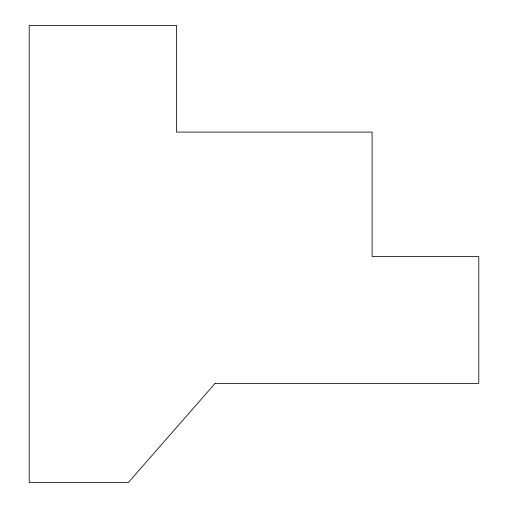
<?xml version="1.0" encoding="UTF-8"?>
<svg xmlns="http://www.w3.org/2000/svg" width="508" height="508" viewBox="0 0 508 508"><rect width="100%" height="100%" fill="white"/><g stroke="black" fill="none" stroke-linecap="round" stroke-linejoin="round"><path stroke-width="0.76" d="M215.106 383.381L128.27 482.6L29.21 482.6L29.21 25.4L176.53 25.4L176.53 132.08L372.11 132.08L372.11 256.54L478.79 256.54L478.79 383.381L215.106 383.381"/></g></svg>
